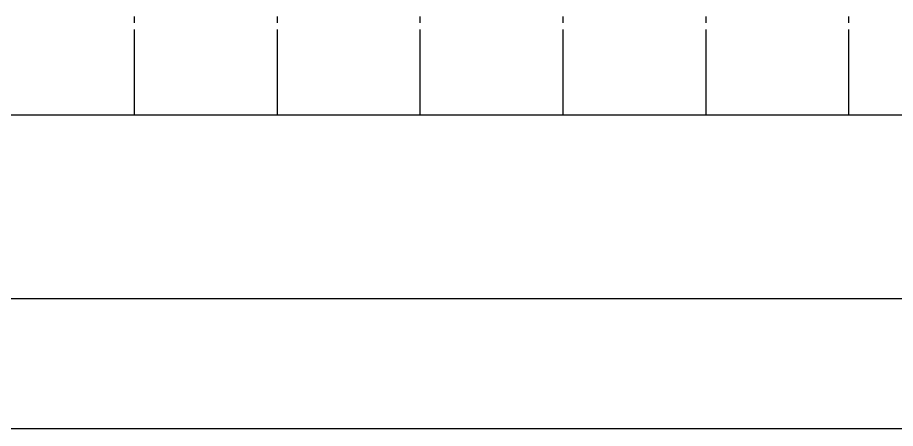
# Model space of a CAD drawing. Extents: x 152195838 to 323921156, y 365159662 to 730681027.
# Drawn here: x 160308532 to 160376113, y 365159662 to 365191252 of the extents above; entities that cross this region are included whole.
import ezdxf

# ---------------------------------------------------------------- set-up
doc = ezdxf.new("R2010")
doc.units = 0
doc.header["$MEASUREMENT"] = 0
doc.linetypes.add('CEN', pattern=[63, 60, -1, 1, -1])
doc.layers.add('4A.TEC CEN', color=1, linetype='CEN')
doc.layers.add('DEFPOINT', color=135, linetype='CONTINUOUS', plot=False)

# ---------------------------------------------------------------- blocks, each defined once
blk = doc.blocks.new('zw$44AB')
at = {"layer": 'DEFPOINT'}
for points in [[(194981, 0), (0, 0), (0, -66825), (194981, -66825)], [(11458, -66825), (194981, -66825), (194981, -4637), (11458, -4637)], [(14258, -66825), (194981, -66825), (194981, -7437), (14258, -7437)], [(17458, -66825), (194981, -66825), (194981, -10637), (17458, -10637)], [(21458, -66825), (194981, -66825), (194981, -14637), (21458, -14637)]]:
    blk.add_lwpolyline(points, close=True, dxfattribs=at)

msp = doc.modelspace()

# ---------------------------------------------------------------- linework, layer by layer
at = {"layer": '4A.TEC CEN', "color": 8, "ltscale": 500, "flags": 128}
for points in [[(160317506.95, 365253346.04), (160317506.95, 365183761.87)], [(160328506.95, 365253346.04), (160328506.95, 365183761.87)], [(160339506.95, 365253346.04), (160339506.95, 365183761.87)], [(160350506.95, 365253346.04), (160350506.95, 365183761.87)], [(160361506.95, 365253346.04), (160361506.95, 365183761.87)], [(160372506.95, 365253346.04), (160372506.95, 365183761.87)]]:
    msp.add_lwpolyline(points, dxfattribs=at)
at = {"layer": 'DEFPOINT', "color": 5}
msp.add_lwpolyline([(160169065.66, 365159661.87), (160505065.66, 365159661.87), (160505065.66, 365397261.87), (160169065.66, 365397261.87)], close=True, dxfattribs=at)
at = {"layer": 'DEFPOINT'}
msp.add_lwpolyline([(160466065.66, 365387661.87), (160176465.66, 365387661.87), (160176465.66, 365169661.87), (160466065.66, 365169661.87)], close=True, dxfattribs=at)

# ---------------------------------------------------------------- block references
at = {"layer": 'DEFPOINT', "xscale": 1.333333333333333, "yscale": 1.333333333333333, "zscale": 1.333333333333333}
msp.add_blockref('zw$44AB', (160180824.08, 365272861.87), dxfattribs=at)

doc.saveas('drawing.dxf')
